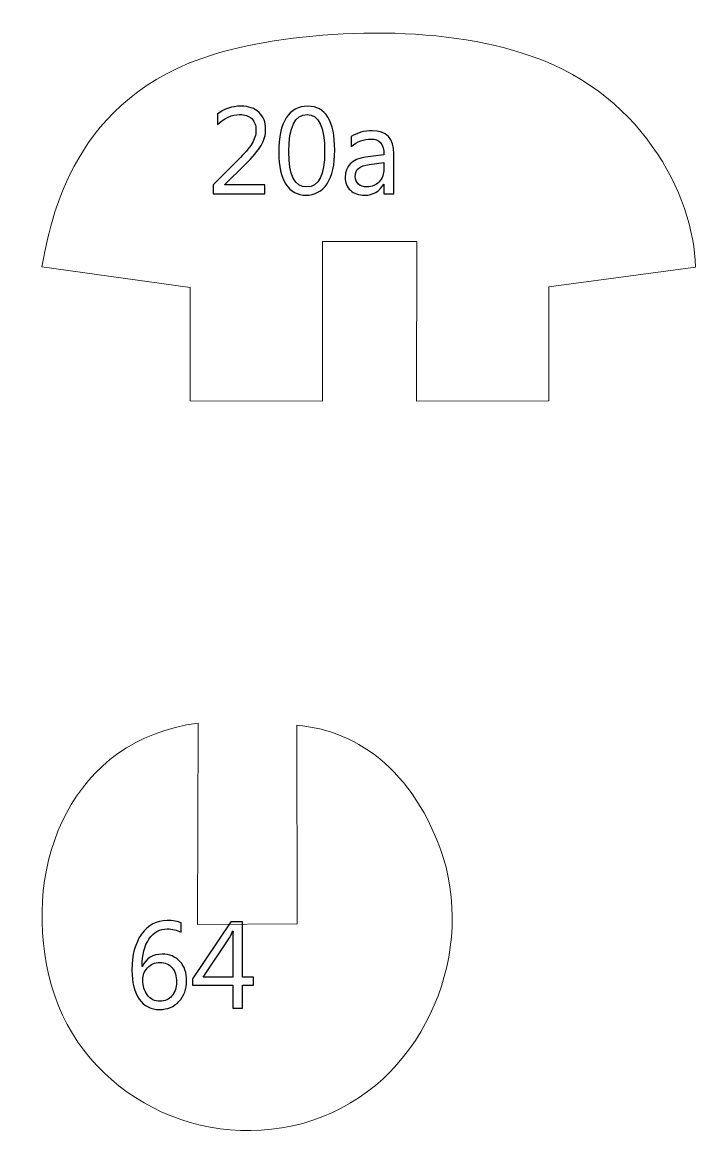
# Model space of a CAD drawing. Header units: centimetres. Extents: x -19.4 to 19.9, y -26.5 to 22.7.
# Drawn here: x -10.559 to -8.242, y -26.381 to -22.487 of the extents above; entities that cross this region are included whole.
import ezdxf

# ---------------------------------------------------------------- set-up
doc = ezdxf.new("R2010")
doc.units = ezdxf.units.CM
doc.header["$MEASUREMENT"] = 0
doc.layers.add('Camada 1', color=7, linetype='Continuous')

msp = doc.modelspace()

# ---------------------------------------------------------------- linework, layer by layer
at = {"layer": 'Camada 1', "color": 7, "lineweight": 9}
for points, knots in [([(-9.52597, -23.24056), (-9.52597, -23.24056), (-9.20152, -23.24056), (-9.20152, -23.24056), (-9.20152, -23.24056), (-9.20152, -23.24056), (-9.20174, -23.78998), (-9.20174, -23.78998), (-9.20174, -23.78998), (-9.20174, -23.78998), (-8.74706, -23.78986), (-8.74706, -23.78986), (-8.74706, -23.78986), (-8.74706, -23.78986), (-8.74676, -23.39645), (-8.74676, -23.39645), (-8.74676, -23.39645), (-8.74676, -23.39645), (-8.24192, -23.32893), (-8.24192, -23.32893), (-8.24192, -23.32893), (-8.24489, -23.08225), (-8.43561, -22.71193), (-8.83818, -22.59241), (-8.83818, -22.59241), (-9.15771, -22.48692), (-9.62076, -22.51208), (-9.89742, -22.59576), (-9.89742, -22.59576), (-10.38299, -22.74035), (-10.46188, -23.16197), (-10.492, -23.32741), (-10.492, -23.32741), (-10.492, -23.32741), (-9.9815, -23.39855), (-9.9815, -23.39855), (-9.9815, -23.39855), (-9.9815, -23.39855), (-9.98144, -23.7892), (-9.98144, -23.7892), (-9.98144, -23.7892), (-9.98144, -23.7892), (-9.52593, -23.78994), (-9.52593, -23.78994), (-9.52593, -23.78994), (-9.52593, -23.78994), (-9.52597, -23.24056), (-9.52597, -23.24056)], [0, 0, 0, 0, 0.0769231, 0.0769231, 0.0769231, 0.0769231, 0.1538462, 0.1538462, 0.1538462, 0.1538462, 0.2307692, 0.2307692, 0.2307692, 0.2307692, 0.3076923, 0.3076923, 0.3076923, 0.3076923, 0.3846154, 0.3846154, 0.3846154, 0.3846154, 0.4615385, 0.4615385, 0.4615385, 0.4615385, 0.5384615, 0.5384615, 0.5384615, 0.5384615, 0.6153846, 0.6153846, 0.6153846, 0.6153846, 0.6923077, 0.6923077, 0.6923077, 0.6923077, 0.7692308, 0.7692308, 0.7692308, 0.7692308, 0.8461538, 0.8461538, 0.8461538, 0.8461539, 1, 1, 1, 1]), ([(-9.95629, -25.59228), (-9.95629, -25.59228), (-9.61261, -25.59054), (-9.61261, -25.59054), (-9.61261, -25.59054), (-9.61261, -25.59054), (-9.61402, -24.90669), (-9.61402, -24.90669), (-9.61402, -24.90669), (-9.40134, -24.92379), (-9.19169, -25.07403), (-9.10037, -25.39532), (-9.10037, -25.39532), (-9.01042, -25.75538), (-9.21333, -26.17391), (-9.59392, -26.27739), (-9.59392, -26.27739), (-9.97452, -26.38087), (-10.37866, -26.15575), (-10.4686, -25.76788), (-10.4686, -25.76788), (-10.55855, -25.38001), (-10.38835, -24.9555), (-9.95414, -24.89905), (-9.95414, -24.89905), (-9.95414, -24.89905), (-9.95629, -25.59228), (-9.95629, -25.59228)], [0, 0, 0, 0, 0.125, 0.125, 0.125, 0.125, 0.25, 0.25, 0.25, 0.25, 0.375, 0.375, 0.375, 0.375, 0.5, 0.5, 0.5, 0.5, 0.625, 0.625, 0.625, 0.625, 0.75, 0.75, 0.75, 0.75, 1, 1, 1, 1])]:
    msp.add_open_spline(points, degree=3, knots=knots, dxfattribs=at)
at = {"layer": 'Camada 1', "color": 7}
for points, knots in [([(-9.72422, -23.07612), (-9.72422, -23.07612), (-9.90287, -23.07612), (-9.90287, -23.07612), (-9.90287, -23.07612), (-9.90287, -23.07612), (-9.90287, -23.04606), (-9.90287, -23.04606), (-9.90287, -23.04606), (-9.90287, -23.04606), (-9.81651, -22.95942), (-9.81651, -22.95942), (-9.81651, -22.95942), (-9.79443, -22.93734), (-9.77869, -22.91899), (-9.76931, -22.90431), (-9.76931, -22.90431), (-9.75985, -22.88964), (-9.75513, -22.8739), (-9.75513, -22.85725), (-9.75513, -22.85725), (-9.75513, -22.84018), (-9.76, -22.82691), (-9.7698, -22.81753), (-9.7698, -22.81753), (-9.77961, -22.80815), (-9.79351, -22.80349), (-9.81157, -22.80349), (-9.81157, -22.80349), (-9.83803, -22.80349), (-9.86336, -22.81478), (-9.88763, -22.83736), (-9.88763, -22.83736), (-9.88763, -22.83736), (-9.88763, -22.8018), (-9.88763, -22.8018), (-9.88763, -22.8018), (-9.86449, -22.78373), (-9.83754, -22.7747), (-9.80685, -22.7747), (-9.80685, -22.7747), (-9.78039, -22.7747), (-9.75957, -22.7819), (-9.7444, -22.79622), (-9.7444, -22.79622), (-9.72923, -22.81054), (-9.72168, -22.82981), (-9.72168, -22.85394), (-9.72168, -22.85394), (-9.72168, -22.87292), (-9.7269, -22.89154), (-9.73742, -22.90968), (-9.73742, -22.90968), (-9.74786, -22.92781), (-9.7667, -22.95032), (-9.79386, -22.9772), (-9.79386, -22.9772), (-9.79386, -22.9772), (-9.86223, -23.04479), (-9.86223, -23.04479), (-9.86223, -23.04479), (-9.86223, -23.04479), (-9.86223, -23.04564), (-9.86223, -23.04564), (-9.86223, -23.04564), (-9.86223, -23.04564), (-9.72422, -23.04564), (-9.72422, -23.04564), (-9.72422, -23.04564), (-9.72422, -23.04564), (-9.72422, -23.07612), (-9.72422, -23.07612)], [0, 0, 0, 0, 0.0526316, 0.0526316, 0.0526316, 0.0526316, 0.1052632, 0.1052632, 0.1052632, 0.1052632, 0.1578947, 0.1578947, 0.1578947, 0.1578947, 0.2105263, 0.2105263, 0.2105263, 0.2105263, 0.2631579, 0.2631579, 0.2631579, 0.2631579, 0.3157895, 0.3157895, 0.3157895, 0.3157895, 0.3684211, 0.3684211, 0.3684211, 0.3684211, 0.4210526, 0.4210526, 0.4210526, 0.4210526, 0.4736842, 0.4736842, 0.4736842, 0.4736842, 0.5263158, 0.5263158, 0.5263158, 0.5263158, 0.5789474, 0.5789474, 0.5789474, 0.5789474, 0.6315789, 0.6315789, 0.6315789, 0.631579, 0.6842105, 0.6842105, 0.6842105, 0.6842105, 0.7368421, 0.7368421, 0.7368421, 0.7368421, 0.7894737, 0.7894737, 0.7894737, 0.7894737, 0.8421053, 0.8421053, 0.8421053, 0.8421053, 0.8947368, 0.8947368, 0.8947368, 0.8947369, 1, 1, 1, 1]), ([(-9.58339, -23.0812), (-9.61274, -23.0812), (-9.63568, -23.06857), (-9.65211, -23.04338), (-9.65211, -23.04338), (-9.66855, -23.01812), (-9.67681, -22.98164), (-9.67681, -22.93395), (-9.67681, -22.93395), (-9.67681, -22.88152), (-9.6682, -22.84194), (-9.65106, -22.81506), (-9.65106, -22.81506), (-9.63391, -22.78818), (-9.60915, -22.7747), (-9.57676, -22.7747), (-9.57676, -22.7747), (-9.51474, -22.7747), (-9.48377, -22.82536), (-9.48377, -22.92668), (-9.48377, -22.92668), (-9.48377, -22.97692), (-9.49252, -23.01516), (-9.51001, -23.04162), (-9.51001, -23.04162), (-9.52751, -23.06801), (-9.55199, -23.0812), (-9.58339, -23.0812)], [0, 0, 0, 0, 0.125, 0.125, 0.125, 0.125, 0.25, 0.25, 0.25, 0.25, 0.375, 0.375, 0.375, 0.375, 0.5, 0.5, 0.5, 0.5, 0.625, 0.625, 0.625, 0.625, 0.75, 0.75, 0.75, 0.75, 1, 1, 1, 1]), ([(-9.57867, -22.80349), (-9.62093, -22.80349), (-9.6421, -22.84646), (-9.6421, -22.9324), (-9.6421, -22.9324), (-9.6421, -23.01269), (-9.62135, -23.05284), (-9.57986, -23.05284), (-9.57986, -23.05284), (-9.53894, -23.05284), (-9.51848, -23.01198), (-9.51848, -22.93035), (-9.51848, -22.93035), (-9.51848, -22.84575), (-9.53852, -22.80349), (-9.57867, -22.80349)], [0, 0, 0, 0, 0.2, 0.2, 0.2, 0.2, 0.4, 0.4, 0.4, 0.4, 0.6, 0.6, 0.6, 0.6, 1, 1, 1, 1]), ([(-9.28056, -23.07612), (-9.28056, -23.07612), (-9.31443, -23.07612), (-9.31443, -23.07612), (-9.31443, -23.07612), (-9.31443, -23.07612), (-9.31443, -23.04303), (-9.31443, -23.04303), (-9.31443, -23.04303), (-9.31443, -23.04303), (-9.31528, -23.04303), (-9.31528, -23.04303), (-9.31528, -23.04303), (-9.33002, -23.0685), (-9.35168, -23.0812), (-9.3804, -23.0812), (-9.3804, -23.0812), (-9.4015, -23.0812), (-9.41801, -23.07563), (-9.42993, -23.06441), (-9.42993, -23.06441), (-9.44186, -23.05326), (-9.44778, -23.03844), (-9.44778, -23.01996), (-9.44778, -23.01996), (-9.44778, -22.98037), (-9.4245, -22.9573), (-9.37793, -22.95081), (-9.37793, -22.95081), (-9.37793, -22.95081), (-9.31443, -22.94192), (-9.31443, -22.94192), (-9.31443, -22.94192), (-9.31443, -22.9058), (-9.32897, -22.88773), (-9.35803, -22.88773), (-9.35803, -22.88773), (-9.38351, -22.88773), (-9.40651, -22.89648), (-9.42704, -22.91398), (-9.42704, -22.91398), (-9.42704, -22.91398), (-9.42704, -22.87927), (-9.42704, -22.87927), (-9.42704, -22.87927), (-9.40623, -22.866), (-9.38231, -22.85937), (-9.35514, -22.85937), (-9.35514, -22.85937), (-9.3054, -22.85937), (-9.28056, -22.88569), (-9.28056, -22.93839), (-9.28056, -22.93839), (-9.28056, -22.93839), (-9.28056, -23.07612), (-9.28056, -23.07612)], [0, 0, 0, 0, 0.0666667, 0.0666667, 0.0666667, 0.0666667, 0.1333333, 0.1333333, 0.1333333, 0.1333333, 0.2, 0.2, 0.2, 0.2, 0.2666667, 0.2666667, 0.2666667, 0.2666667, 0.3333333, 0.3333333, 0.3333333, 0.3333333, 0.4, 0.4, 0.4, 0.4, 0.4666667, 0.4666667, 0.4666667, 0.4666667, 0.5333333, 0.5333333, 0.5333333, 0.5333333, 0.6, 0.6, 0.6, 0.6, 0.6666667, 0.6666667, 0.6666667, 0.6666667, 0.7333333, 0.7333333, 0.7333333, 0.7333333, 0.8, 0.8, 0.8, 0.8, 0.8666667, 0.8666667, 0.8666667, 0.8666667, 1, 1, 1, 1]), ([(-9.31443, -22.96901), (-9.31443, -22.96901), (-9.36551, -22.97607), (-9.36551, -22.97607), (-9.36551, -22.97607), (-9.38125, -22.97826), (-9.3931, -22.98221), (-9.40107, -22.98778), (-9.40107, -22.98778), (-9.40905, -22.99343), (-9.41307, -23.00331), (-9.41307, -23.01756), (-9.41307, -23.01756), (-9.41307, -23.02793), (-9.4094, -23.0364), (-9.40199, -23.04296), (-9.40199, -23.04296), (-9.39465, -23.04952), (-9.38478, -23.05284), (-9.37257, -23.05284), (-9.37257, -23.05284), (-9.35571, -23.05284), (-9.34181, -23.04691), (-9.33087, -23.03513), (-9.33087, -23.03513), (-9.31993, -23.02327), (-9.31443, -23.00832), (-9.31443, -22.99018), (-9.31443, -22.99018), (-9.31443, -22.99018), (-9.31443, -22.96901), (-9.31443, -22.96901)], [0, 0, 0, 0, 0.1111111, 0.1111111, 0.1111111, 0.1111111, 0.2222222, 0.2222222, 0.2222222, 0.2222222, 0.3333333, 0.3333333, 0.3333333, 0.3333333, 0.4444444, 0.4444444, 0.4444444, 0.4444445, 0.5555556, 0.5555556, 0.5555556, 0.5555556, 0.6666667, 0.6666667, 0.6666667, 0.6666667, 0.7777778, 0.7777778, 0.7777778, 0.7777778, 1, 1, 1, 1]), ([(-10.01203, -25.58735), (-10.01203, -25.58735), (-10.01203, -25.61945), (-10.01203, -25.61945), (-10.01203, -25.61945), (-10.02734, -25.61162), (-10.04342, -25.60767), (-10.06036, -25.60767), (-10.06036, -25.60767), (-10.08661, -25.60767), (-10.10763, -25.61938), (-10.12344, -25.64281), (-10.12344, -25.64281), (-10.13917, -25.66623), (-10.14707, -25.69763), (-10.14707, -25.73693), (-10.14707, -25.73693), (-10.14707, -25.73693), (-10.14623, -25.73693), (-10.14623, -25.73693), (-10.14623, -25.73693), (-10.13247, -25.70892), (-10.10989, -25.69488), (-10.07849, -25.69488), (-10.07849, -25.69488), (-10.0526, -25.69488), (-10.03207, -25.7032), (-10.01675, -25.71978), (-10.01675, -25.71978), (-10.00144, -25.73643), (-9.99382, -25.75866), (-9.99382, -25.78653), (-9.99382, -25.78653), (-9.99382, -25.8156), (-10.00257, -25.83938), (-10.02007, -25.85779), (-10.02007, -25.85779), (-10.03757, -25.87621), (-10.05979, -25.88538), (-10.08675, -25.88538), (-10.08675, -25.88538), (-10.11652, -25.88538), (-10.13988, -25.87353), (-10.15681, -25.84982), (-10.15681, -25.84982), (-10.17374, -25.82611), (-10.18221, -25.79281), (-10.18221, -25.74991), (-10.18221, -25.74991), (-10.18221, -25.69791), (-10.17113, -25.65642), (-10.14898, -25.62545), (-10.14898, -25.62545), (-10.12682, -25.5944), (-10.09754, -25.57888), (-10.0612, -25.57888), (-10.0612, -25.57888), (-10.04053, -25.57888), (-10.02416, -25.5817), (-10.01203, -25.58735)], [0, 0, 0, 0, 0.0625, 0.0625, 0.0625, 0.0625, 0.125, 0.125, 0.125, 0.125, 0.1875, 0.1875, 0.1875, 0.1875, 0.25, 0.25, 0.25, 0.25, 0.3125, 0.3125, 0.3125, 0.3125, 0.375, 0.375, 0.375, 0.375, 0.4375, 0.4375, 0.4375, 0.4375, 0.5, 0.5, 0.5, 0.5, 0.5625, 0.5625, 0.5625, 0.5625, 0.625, 0.625, 0.625, 0.625, 0.6875, 0.6875, 0.6875, 0.6875, 0.75, 0.75, 0.75, 0.75, 0.8125, 0.8125, 0.8125, 0.8125, 0.875, 0.875, 0.875, 0.875, 1, 1, 1, 1]), ([(-9.7631, -25.80156), (-9.7631, -25.80156), (-9.8012, -25.80156), (-9.8012, -25.80156), (-9.8012, -25.80156), (-9.8012, -25.80156), (-9.8012, -25.8803), (-9.8012, -25.8803), (-9.8012, -25.8803), (-9.8012, -25.8803), (-9.83465, -25.8803), (-9.83465, -25.8803), (-9.83465, -25.8803), (-9.83465, -25.8803), (-9.83465, -25.80156), (-9.83465, -25.80156), (-9.83465, -25.80156), (-9.83465, -25.80156), (-9.97393, -25.80156), (-9.97393, -25.80156), (-9.97393, -25.80156), (-9.97393, -25.80156), (-9.97393, -25.7794), (-9.97393, -25.7794), (-9.97393, -25.7794), (-9.97393, -25.7794), (-9.84206, -25.58396), (-9.84206, -25.58396), (-9.84206, -25.58396), (-9.84206, -25.58396), (-9.8012, -25.58396), (-9.8012, -25.58396), (-9.8012, -25.58396), (-9.8012, -25.58396), (-9.8012, -25.77404), (-9.8012, -25.77404), (-9.8012, -25.77404), (-9.8012, -25.77404), (-9.7631, -25.77404), (-9.7631, -25.77404), (-9.7631, -25.77404), (-9.7631, -25.77404), (-9.7631, -25.80156), (-9.7631, -25.80156)], [0, 0, 0, 0, 0.0833333, 0.0833333, 0.0833333, 0.0833333, 0.1666667, 0.1666667, 0.1666667, 0.1666667, 0.25, 0.25, 0.25, 0.25, 0.3333333, 0.3333333, 0.3333333, 0.3333333, 0.4166667, 0.4166667, 0.4166667, 0.4166667, 0.5, 0.5, 0.5, 0.5, 0.5833333, 0.5833333, 0.5833333, 0.5833333, 0.6666667, 0.6666667, 0.6666667, 0.6666667, 0.75, 0.75, 0.75, 0.75, 0.8333333, 0.8333333, 0.8333333, 0.8333333, 1, 1, 1, 1]), ([(-9.83465, -25.77404), (-9.83465, -25.77404), (-9.83465, -25.64598), (-9.83465, -25.64598), (-9.83465, -25.64598), (-9.83465, -25.63688), (-9.83437, -25.62665), (-9.8338, -25.61536), (-9.8338, -25.61536), (-9.8338, -25.61536), (-9.83465, -25.61536), (-9.83465, -25.61536), (-9.83465, -25.61536), (-9.83655, -25.62037), (-9.84036, -25.62792), (-9.84601, -25.63808), (-9.84601, -25.63808), (-9.84601, -25.63808), (-9.93717, -25.77404), (-9.93717, -25.77404), (-9.93717, -25.77404), (-9.93717, -25.77404), (-9.83465, -25.77404), (-9.83465, -25.77404)], [0, 0, 0, 0, 0.1428571, 0.1428571, 0.1428571, 0.1428572, 0.2857143, 0.2857143, 0.2857143, 0.2857143, 0.4285714, 0.4285714, 0.4285714, 0.4285714, 0.5714286, 0.5714286, 0.5714286, 0.5714286, 0.7142857, 0.7142857, 0.7142857, 0.7142857, 1, 1, 1, 1]), ([(-10.08604, -25.72366), (-10.10354, -25.72366), (-10.11772, -25.72959), (-10.12859, -25.74144), (-10.12859, -25.74144), (-10.13952, -25.75337), (-10.14496, -25.76734), (-10.14496, -25.7835), (-10.14496, -25.7835), (-10.14496, -25.80382), (-10.13952, -25.8211), (-10.12873, -25.8355), (-10.12873, -25.8355), (-10.11793, -25.84982), (-10.10354, -25.85702), (-10.08562, -25.85702), (-10.08562, -25.85702), (-10.06854, -25.85702), (-10.05471, -25.85074), (-10.04427, -25.83825), (-10.04427, -25.83825), (-10.03376, -25.82576), (-10.02854, -25.80996), (-10.02854, -25.79076), (-10.02854, -25.79076), (-10.02854, -25.76974), (-10.03355, -25.75337), (-10.04364, -25.74144), (-10.04364, -25.74144), (-10.05373, -25.72959), (-10.06784, -25.72366), (-10.08604, -25.72366)], [0, 0, 0, 0, 0.1111111, 0.1111111, 0.1111111, 0.1111111, 0.2222222, 0.2222222, 0.2222222, 0.2222222, 0.3333333, 0.3333333, 0.3333333, 0.3333333, 0.4444444, 0.4444444, 0.4444444, 0.4444445, 0.5555556, 0.5555556, 0.5555556, 0.5555556, 0.6666667, 0.6666667, 0.6666667, 0.6666667, 0.7777778, 0.7777778, 0.7777778, 0.7777778, 1, 1, 1, 1])]:
    msp.add_open_spline(points, degree=3, knots=knots, dxfattribs=at)
at = {"layer": 'Camada 1', "color": 250, "lineweight": 9}
for points, knots in [([(-9.72422, -23.07612), (-9.72422, -23.07612), (-9.90287, -23.07612), (-9.90287, -23.07612), (-9.90287, -23.07612), (-9.90287, -23.07612), (-9.90287, -23.04606), (-9.90287, -23.04606), (-9.90287, -23.04606), (-9.90287, -23.04606), (-9.81651, -22.95942), (-9.81651, -22.95942), (-9.81651, -22.95942), (-9.79443, -22.93734), (-9.77869, -22.91899), (-9.76931, -22.90431), (-9.76931, -22.90431), (-9.75985, -22.88964), (-9.75513, -22.8739), (-9.75513, -22.85725), (-9.75513, -22.85725), (-9.75513, -22.84018), (-9.76, -22.82691), (-9.7698, -22.81753), (-9.7698, -22.81753), (-9.77961, -22.80815), (-9.79351, -22.80349), (-9.81157, -22.80349), (-9.81157, -22.80349), (-9.83803, -22.80349), (-9.86336, -22.81478), (-9.88763, -22.83736), (-9.88763, -22.83736), (-9.88763, -22.83736), (-9.88763, -22.8018), (-9.88763, -22.8018), (-9.88763, -22.8018), (-9.86449, -22.78373), (-9.83754, -22.7747), (-9.80685, -22.7747), (-9.80685, -22.7747), (-9.78039, -22.7747), (-9.75957, -22.7819), (-9.7444, -22.79622), (-9.7444, -22.79622), (-9.72923, -22.81054), (-9.72168, -22.82981), (-9.72168, -22.85394), (-9.72168, -22.85394), (-9.72168, -22.87292), (-9.7269, -22.89154), (-9.73742, -22.90968), (-9.73742, -22.90968), (-9.74786, -22.92781), (-9.7667, -22.95032), (-9.79386, -22.9772), (-9.79386, -22.9772), (-9.79386, -22.9772), (-9.86223, -23.04479), (-9.86223, -23.04479), (-9.86223, -23.04479), (-9.86223, -23.04479), (-9.86223, -23.04564), (-9.86223, -23.04564), (-9.86223, -23.04564), (-9.86223, -23.04564), (-9.72422, -23.04564), (-9.72422, -23.04564), (-9.72422, -23.04564), (-9.72422, -23.04564), (-9.72422, -23.07612), (-9.72422, -23.07612)], [0, 0, 0, 0, 0.0526316, 0.0526316, 0.0526316, 0.0526316, 0.1052632, 0.1052632, 0.1052632, 0.1052632, 0.1578947, 0.1578947, 0.1578947, 0.1578947, 0.2105263, 0.2105263, 0.2105263, 0.2105263, 0.2631579, 0.2631579, 0.2631579, 0.2631579, 0.3157895, 0.3157895, 0.3157895, 0.3157895, 0.3684211, 0.3684211, 0.3684211, 0.3684211, 0.4210526, 0.4210526, 0.4210526, 0.4210526, 0.4736842, 0.4736842, 0.4736842, 0.4736842, 0.5263158, 0.5263158, 0.5263158, 0.5263158, 0.5789474, 0.5789474, 0.5789474, 0.5789474, 0.6315789, 0.6315789, 0.6315789, 0.631579, 0.6842105, 0.6842105, 0.6842105, 0.6842105, 0.7368421, 0.7368421, 0.7368421, 0.7368421, 0.7894737, 0.7894737, 0.7894737, 0.7894737, 0.8421053, 0.8421053, 0.8421053, 0.8421053, 0.8947368, 0.8947368, 0.8947368, 0.8947369, 1, 1, 1, 1]), ([(-9.58339, -23.0812), (-9.61274, -23.0812), (-9.63568, -23.06857), (-9.65211, -23.04338), (-9.65211, -23.04338), (-9.66855, -23.01812), (-9.67681, -22.98164), (-9.67681, -22.93395), (-9.67681, -22.93395), (-9.67681, -22.88152), (-9.6682, -22.84194), (-9.65106, -22.81506), (-9.65106, -22.81506), (-9.63391, -22.78818), (-9.60915, -22.7747), (-9.57676, -22.7747), (-9.57676, -22.7747), (-9.51474, -22.7747), (-9.48377, -22.82536), (-9.48377, -22.92668), (-9.48377, -22.92668), (-9.48377, -22.97692), (-9.49252, -23.01516), (-9.51001, -23.04162), (-9.51001, -23.04162), (-9.52751, -23.06801), (-9.55199, -23.0812), (-9.58339, -23.0812)], [0, 0, 0, 0, 0.125, 0.125, 0.125, 0.125, 0.25, 0.25, 0.25, 0.25, 0.375, 0.375, 0.375, 0.375, 0.5, 0.5, 0.5, 0.5, 0.625, 0.625, 0.625, 0.625, 0.75, 0.75, 0.75, 0.75, 1, 1, 1, 1]), ([(-9.57867, -22.80349), (-9.62093, -22.80349), (-9.6421, -22.84646), (-9.6421, -22.9324), (-9.6421, -22.9324), (-9.6421, -23.01269), (-9.62135, -23.05284), (-9.57986, -23.05284), (-9.57986, -23.05284), (-9.53894, -23.05284), (-9.51848, -23.01198), (-9.51848, -22.93035), (-9.51848, -22.93035), (-9.51848, -22.84575), (-9.53852, -22.80349), (-9.57867, -22.80349)], [0, 0, 0, 0, 0.2, 0.2, 0.2, 0.2, 0.4, 0.4, 0.4, 0.4, 0.6, 0.6, 0.6, 0.6, 1, 1, 1, 1]), ([(-9.28056, -23.07612), (-9.28056, -23.07612), (-9.31443, -23.07612), (-9.31443, -23.07612), (-9.31443, -23.07612), (-9.31443, -23.07612), (-9.31443, -23.04303), (-9.31443, -23.04303), (-9.31443, -23.04303), (-9.31443, -23.04303), (-9.31528, -23.04303), (-9.31528, -23.04303), (-9.31528, -23.04303), (-9.33002, -23.0685), (-9.35168, -23.0812), (-9.3804, -23.0812), (-9.3804, -23.0812), (-9.4015, -23.0812), (-9.41801, -23.07563), (-9.42993, -23.06441), (-9.42993, -23.06441), (-9.44186, -23.05326), (-9.44778, -23.03844), (-9.44778, -23.01996), (-9.44778, -23.01996), (-9.44778, -22.98037), (-9.4245, -22.9573), (-9.37793, -22.95081), (-9.37793, -22.95081), (-9.37793, -22.95081), (-9.31443, -22.94192), (-9.31443, -22.94192), (-9.31443, -22.94192), (-9.31443, -22.9058), (-9.32897, -22.88773), (-9.35803, -22.88773), (-9.35803, -22.88773), (-9.38351, -22.88773), (-9.40651, -22.89648), (-9.42704, -22.91398), (-9.42704, -22.91398), (-9.42704, -22.91398), (-9.42704, -22.87927), (-9.42704, -22.87927), (-9.42704, -22.87927), (-9.40623, -22.866), (-9.38231, -22.85937), (-9.35514, -22.85937), (-9.35514, -22.85937), (-9.3054, -22.85937), (-9.28056, -22.88569), (-9.28056, -22.93839), (-9.28056, -22.93839), (-9.28056, -22.93839), (-9.28056, -23.07612), (-9.28056, -23.07612)], [0, 0, 0, 0, 0.0666667, 0.0666667, 0.0666667, 0.0666667, 0.1333333, 0.1333333, 0.1333333, 0.1333333, 0.2, 0.2, 0.2, 0.2, 0.2666667, 0.2666667, 0.2666667, 0.2666667, 0.3333333, 0.3333333, 0.3333333, 0.3333333, 0.4, 0.4, 0.4, 0.4, 0.4666667, 0.4666667, 0.4666667, 0.4666667, 0.5333333, 0.5333333, 0.5333333, 0.5333333, 0.6, 0.6, 0.6, 0.6, 0.6666667, 0.6666667, 0.6666667, 0.6666667, 0.7333333, 0.7333333, 0.7333333, 0.7333333, 0.8, 0.8, 0.8, 0.8, 0.8666667, 0.8666667, 0.8666667, 0.8666667, 1, 1, 1, 1]), ([(-9.31443, -22.96901), (-9.31443, -22.96901), (-9.36551, -22.97607), (-9.36551, -22.97607), (-9.36551, -22.97607), (-9.38125, -22.97826), (-9.3931, -22.98221), (-9.40107, -22.98778), (-9.40107, -22.98778), (-9.40905, -22.99343), (-9.41307, -23.00331), (-9.41307, -23.01756), (-9.41307, -23.01756), (-9.41307, -23.02793), (-9.4094, -23.0364), (-9.40199, -23.04296), (-9.40199, -23.04296), (-9.39465, -23.04952), (-9.38478, -23.05284), (-9.37257, -23.05284), (-9.37257, -23.05284), (-9.35571, -23.05284), (-9.34181, -23.04691), (-9.33087, -23.03513), (-9.33087, -23.03513), (-9.31993, -23.02327), (-9.31443, -23.00832), (-9.31443, -22.99018), (-9.31443, -22.99018), (-9.31443, -22.99018), (-9.31443, -22.96901), (-9.31443, -22.96901)], [0, 0, 0, 0, 0.1111111, 0.1111111, 0.1111111, 0.1111111, 0.2222222, 0.2222222, 0.2222222, 0.2222222, 0.3333333, 0.3333333, 0.3333333, 0.3333333, 0.4444444, 0.4444444, 0.4444444, 0.4444445, 0.5555556, 0.5555556, 0.5555556, 0.5555556, 0.6666667, 0.6666667, 0.6666667, 0.6666667, 0.7777778, 0.7777778, 0.7777778, 0.7777778, 1, 1, 1, 1]), ([(-10.01203, -25.58735), (-10.01203, -25.58735), (-10.01203, -25.61945), (-10.01203, -25.61945), (-10.01203, -25.61945), (-10.02734, -25.61162), (-10.04342, -25.60767), (-10.06036, -25.60767), (-10.06036, -25.60767), (-10.08661, -25.60767), (-10.10763, -25.61938), (-10.12344, -25.64281), (-10.12344, -25.64281), (-10.13917, -25.66623), (-10.14707, -25.69763), (-10.14707, -25.73693), (-10.14707, -25.73693), (-10.14707, -25.73693), (-10.14623, -25.73693), (-10.14623, -25.73693), (-10.14623, -25.73693), (-10.13247, -25.70892), (-10.10989, -25.69488), (-10.07849, -25.69488), (-10.07849, -25.69488), (-10.0526, -25.69488), (-10.03207, -25.7032), (-10.01675, -25.71978), (-10.01675, -25.71978), (-10.00144, -25.73643), (-9.99382, -25.75866), (-9.99382, -25.78653), (-9.99382, -25.78653), (-9.99382, -25.8156), (-10.00257, -25.83938), (-10.02007, -25.85779), (-10.02007, -25.85779), (-10.03757, -25.87621), (-10.05979, -25.88538), (-10.08675, -25.88538), (-10.08675, -25.88538), (-10.11652, -25.88538), (-10.13988, -25.87353), (-10.15681, -25.84982), (-10.15681, -25.84982), (-10.17374, -25.82611), (-10.18221, -25.79281), (-10.18221, -25.74991), (-10.18221, -25.74991), (-10.18221, -25.69791), (-10.17113, -25.65642), (-10.14898, -25.62545), (-10.14898, -25.62545), (-10.12682, -25.5944), (-10.09754, -25.57888), (-10.0612, -25.57888), (-10.0612, -25.57888), (-10.04053, -25.57888), (-10.02416, -25.5817), (-10.01203, -25.58735)], [0, 0, 0, 0, 0.0625, 0.0625, 0.0625, 0.0625, 0.125, 0.125, 0.125, 0.125, 0.1875, 0.1875, 0.1875, 0.1875, 0.25, 0.25, 0.25, 0.25, 0.3125, 0.3125, 0.3125, 0.3125, 0.375, 0.375, 0.375, 0.375, 0.4375, 0.4375, 0.4375, 0.4375, 0.5, 0.5, 0.5, 0.5, 0.5625, 0.5625, 0.5625, 0.5625, 0.625, 0.625, 0.625, 0.625, 0.6875, 0.6875, 0.6875, 0.6875, 0.75, 0.75, 0.75, 0.75, 0.8125, 0.8125, 0.8125, 0.8125, 0.875, 0.875, 0.875, 0.875, 1, 1, 1, 1]), ([(-9.7631, -25.80156), (-9.7631, -25.80156), (-9.8012, -25.80156), (-9.8012, -25.80156), (-9.8012, -25.80156), (-9.8012, -25.80156), (-9.8012, -25.8803), (-9.8012, -25.8803), (-9.8012, -25.8803), (-9.8012, -25.8803), (-9.83465, -25.8803), (-9.83465, -25.8803), (-9.83465, -25.8803), (-9.83465, -25.8803), (-9.83465, -25.80156), (-9.83465, -25.80156), (-9.83465, -25.80156), (-9.83465, -25.80156), (-9.97393, -25.80156), (-9.97393, -25.80156), (-9.97393, -25.80156), (-9.97393, -25.80156), (-9.97393, -25.7794), (-9.97393, -25.7794), (-9.97393, -25.7794), (-9.97393, -25.7794), (-9.84206, -25.58396), (-9.84206, -25.58396), (-9.84206, -25.58396), (-9.84206, -25.58396), (-9.8012, -25.58396), (-9.8012, -25.58396), (-9.8012, -25.58396), (-9.8012, -25.58396), (-9.8012, -25.77404), (-9.8012, -25.77404), (-9.8012, -25.77404), (-9.8012, -25.77404), (-9.7631, -25.77404), (-9.7631, -25.77404), (-9.7631, -25.77404), (-9.7631, -25.77404), (-9.7631, -25.80156), (-9.7631, -25.80156)], [0, 0, 0, 0, 0.0833333, 0.0833333, 0.0833333, 0.0833333, 0.1666667, 0.1666667, 0.1666667, 0.1666667, 0.25, 0.25, 0.25, 0.25, 0.3333333, 0.3333333, 0.3333333, 0.3333333, 0.4166667, 0.4166667, 0.4166667, 0.4166667, 0.5, 0.5, 0.5, 0.5, 0.5833333, 0.5833333, 0.5833333, 0.5833333, 0.6666667, 0.6666667, 0.6666667, 0.6666667, 0.75, 0.75, 0.75, 0.75, 0.8333333, 0.8333333, 0.8333333, 0.8333333, 1, 1, 1, 1]), ([(-9.83465, -25.77404), (-9.83465, -25.77404), (-9.83465, -25.64598), (-9.83465, -25.64598), (-9.83465, -25.64598), (-9.83465, -25.63688), (-9.83437, -25.62665), (-9.8338, -25.61536), (-9.8338, -25.61536), (-9.8338, -25.61536), (-9.83465, -25.61536), (-9.83465, -25.61536), (-9.83465, -25.61536), (-9.83655, -25.62037), (-9.84036, -25.62792), (-9.84601, -25.63808), (-9.84601, -25.63808), (-9.84601, -25.63808), (-9.93717, -25.77404), (-9.93717, -25.77404), (-9.93717, -25.77404), (-9.93717, -25.77404), (-9.83465, -25.77404), (-9.83465, -25.77404)], [0, 0, 0, 0, 0.1428571, 0.1428571, 0.1428571, 0.1428572, 0.2857143, 0.2857143, 0.2857143, 0.2857143, 0.4285714, 0.4285714, 0.4285714, 0.4285714, 0.5714286, 0.5714286, 0.5714286, 0.5714286, 0.7142857, 0.7142857, 0.7142857, 0.7142857, 1, 1, 1, 1]), ([(-10.08604, -25.72366), (-10.10354, -25.72366), (-10.11772, -25.72959), (-10.12859, -25.74144), (-10.12859, -25.74144), (-10.13952, -25.75337), (-10.14496, -25.76734), (-10.14496, -25.7835), (-10.14496, -25.7835), (-10.14496, -25.80382), (-10.13952, -25.8211), (-10.12873, -25.8355), (-10.12873, -25.8355), (-10.11793, -25.84982), (-10.10354, -25.85702), (-10.08562, -25.85702), (-10.08562, -25.85702), (-10.06854, -25.85702), (-10.05471, -25.85074), (-10.04427, -25.83825), (-10.04427, -25.83825), (-10.03376, -25.82576), (-10.02854, -25.80996), (-10.02854, -25.79076), (-10.02854, -25.79076), (-10.02854, -25.76974), (-10.03355, -25.75337), (-10.04364, -25.74144), (-10.04364, -25.74144), (-10.05373, -25.72959), (-10.06784, -25.72366), (-10.08604, -25.72366)], [0, 0, 0, 0, 0.1111111, 0.1111111, 0.1111111, 0.1111111, 0.2222222, 0.2222222, 0.2222222, 0.2222222, 0.3333333, 0.3333333, 0.3333333, 0.3333333, 0.4444444, 0.4444444, 0.4444444, 0.4444445, 0.5555556, 0.5555556, 0.5555556, 0.5555556, 0.6666667, 0.6666667, 0.6666667, 0.6666667, 0.7777778, 0.7777778, 0.7777778, 0.7777778, 1, 1, 1, 1])]:
    msp.add_open_spline(points, degree=3, knots=knots, dxfattribs=at)

doc.saveas('drawing.dxf')
